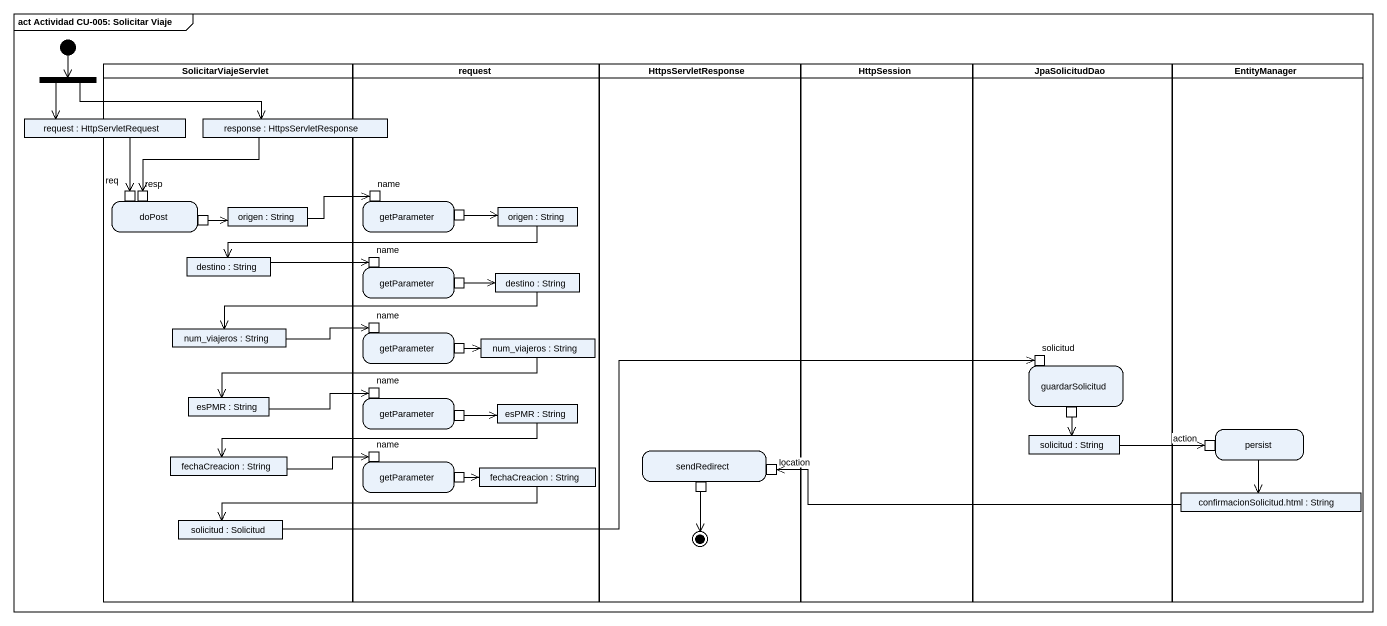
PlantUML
@startuml
mainframe act Actividad CU-005: Solicitar Viaje
hide empty description
state fork1 <<fork>>
state SolicitarViajeServlet <<partition>> {
  state doPost {
    state req <<inputPin>>
    state resp <<inputPin>>
    state pin1 <<outputPin>>
  }
  state "origen : String" as origen <<object>>
  state "destino : String" as destino <<object>>
  state "num_viajeros : String" as num_viajeros <<object>>
  state "esPMR : String" as esPMR <<object>>
  state "fechaCreacion : String" as fechaCreacion <<object>>
  state "solicitud : Solicitud" as solicitud_3 <<object>>
}
state request <<partition>> {
  state getParameter {
    state name <<inputPin>>
    state pin2 <<outputPin>>
  }
  state "origen : String" as origen_2 <<object>>
  state "getParameter" as getParameter_2 {
    state "name" as name_2 <<inputPin>>
    state pin3 <<outputPin>>
  }
  state "destino : String" as destino_2 <<object>>
  state "getParameter" as getParameter_3 {
    state "name" as name_3 <<inputPin>>
    state pin4 <<outputPin>>
  }
  state "num_viajeros : String" as num_viajeros_2 <<object>>
  state "getParameter" as getParameter_4 {
    state "name" as name_4 <<inputPin>>
    state pin5 <<outputPin>>
  }
  state "esPMR : String" as esPMR_2 <<object>>
  state "getParameter" as getParameter_5 {
    state "name" as name_5 <<inputPin>>
    state pin7 <<outputPin>>
  }
  state "fechaCreacion : String" as fechaCreacion_2 <<object>>
}
state HttpsServletResponse <<partition>> {
  state sendRedirect {
    state location <<inputPin>>
    state pin8 <<outputPin>>
  }
  state final1 <<end>>
}
state HttpSession <<partition>>
state JpaSolicitudDao <<partition>> {
  state guardarSolicitud {
    state solicitud <<inputPin>>
    state pin6 <<outputPin>>
  }
  state "solicitud : String" as solicitud_2 <<object>>
}
state EntityManager <<partition>> {
  state persist {
    state "action" as action_ <<inputPin>>
  }
  state "confirmacionSolicitud.html : String" as confirmacionSolicitud_html <<object>>
}
state "request : HttpServletRequest" as request_2 <<object>>
state "response : HttpsServletResponse" as response <<object>>
[*] --> fork1
fork1 --> request_2
fork1 -right-> response
request_2 --> req
response -left-> resp
origen -right-> name
origen_2 -left-> destino
pin1 -right-> origen
pin2 -right-> origen_2
destino -right-> name_2
pin3 -right-> destino_2
destino_2 -left-> num_viajeros
num_viajeros -right-> name_3
pin4 -right-> num_viajeros_2
num_viajeros_2 -left-> esPMR
esPMR -right-> name_4
pin5 -right-> esPMR_2
esPMR_2 -left-> fechaCreacion
solicitud_2 -right-> action_
pin6 --> solicitud_2
persist --> confirmacionSolicitud_html
fechaCreacion -right-> name_5
pin7 -right-> fechaCreacion_2
fechaCreacion_2 -left-> solicitud_3
pin8 --> final1
confirmacionSolicitud_html -left-> location
solicitud_3 -right-> solicitud
@enduml
